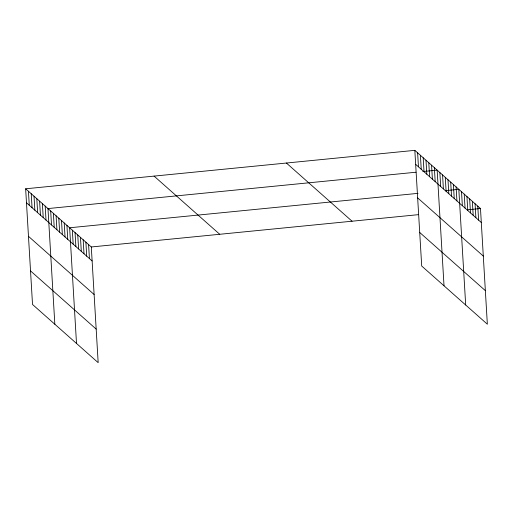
<?xml version="1.0" encoding="UTF-8"?>
<svg xmlns="http://www.w3.org/2000/svg" width="513" height="513" viewBox="0 0 513 513"><rect width="100%" height="100%" fill="white"/><g stroke="black" fill="none" stroke-linecap="round" stroke-linejoin="round"><path stroke-width="0.77" d="M25.65 188.79L91.295 246.971L98.169 362.653L32.524 304.472L25.65 188.79L414.831 150.347L480.476 208.528L487.35 324.21L421.705 266.029L414.831 150.347M415.998 172.221L47.972 208.573L54.84 324.254M422.795 171.547L437.153 170.13L444.021 285.812M418.018 193.356L69.633 227.772L76.508 343.454M445.97 190.599L458.814 189.329L465.689 305.011M91.295 246.971L418.531 214.646M467.632 209.798L480.476 208.528M415.658 164.34L481.309 222.52M417.653 197.896L483.304 256.077M419.711 232.472L485.356 290.653M286.401 163.031L352.046 221.212M154.08 176.106L219.724 234.287M26.484 202.782L92.128 260.963M28.478 236.339L94.123 294.52M30.53 270.915L96.175 329.096M477.77 206.13L478.603 220.122M475.064 203.732L475.891 217.724M472.351 201.327L473.185 215.319M469.645 198.929L470.479 212.921M466.939 196.53L467.766 210.522M464.227 194.126L465.06 208.124M461.52 191.727L462.354 205.719M456.108 186.931L456.936 200.923M453.396 184.526L454.229 198.518M450.69 182.128L451.523 196.12M447.984 179.73L448.811 193.722M445.271 177.331L446.105 191.323M442.565 174.927L443.399 188.919M439.859 172.528L440.686 186.52M434.357 167.655L435.191 181.647M431.568 165.186L432.401 179.178M428.778 162.711L429.612 176.703M425.989 160.236L426.822 174.228M423.199 157.767L424.033 171.759M420.41 155.292L421.244 169.284M417.62 152.823L418.454 166.815M88.589 244.573L89.422 258.565M85.883 242.168L86.71 256.16M83.177 239.77L84.004 253.762M80.464 237.372L81.298 251.364M77.758 234.973L78.592 248.965M75.052 232.569L75.879 246.561M72.339 230.17L73.173 244.162M66.927 225.374L67.754 239.366M64.215 222.969L65.048 236.961M61.509 220.571L62.342 234.563M58.803 218.172L59.636 232.165M56.097 215.774L56.924 229.766M53.384 213.37L54.218 227.362M50.678 210.971L51.512 224.963M45.182 206.098L46.01 220.09M42.393 203.629L43.22 217.621M39.597 201.154L40.431 215.146M36.808 198.678L37.641 212.671M34.018 196.21L34.852 210.202M31.229 193.734L32.062 207.727M28.439 191.259L29.273 205.258"/></g></svg>
